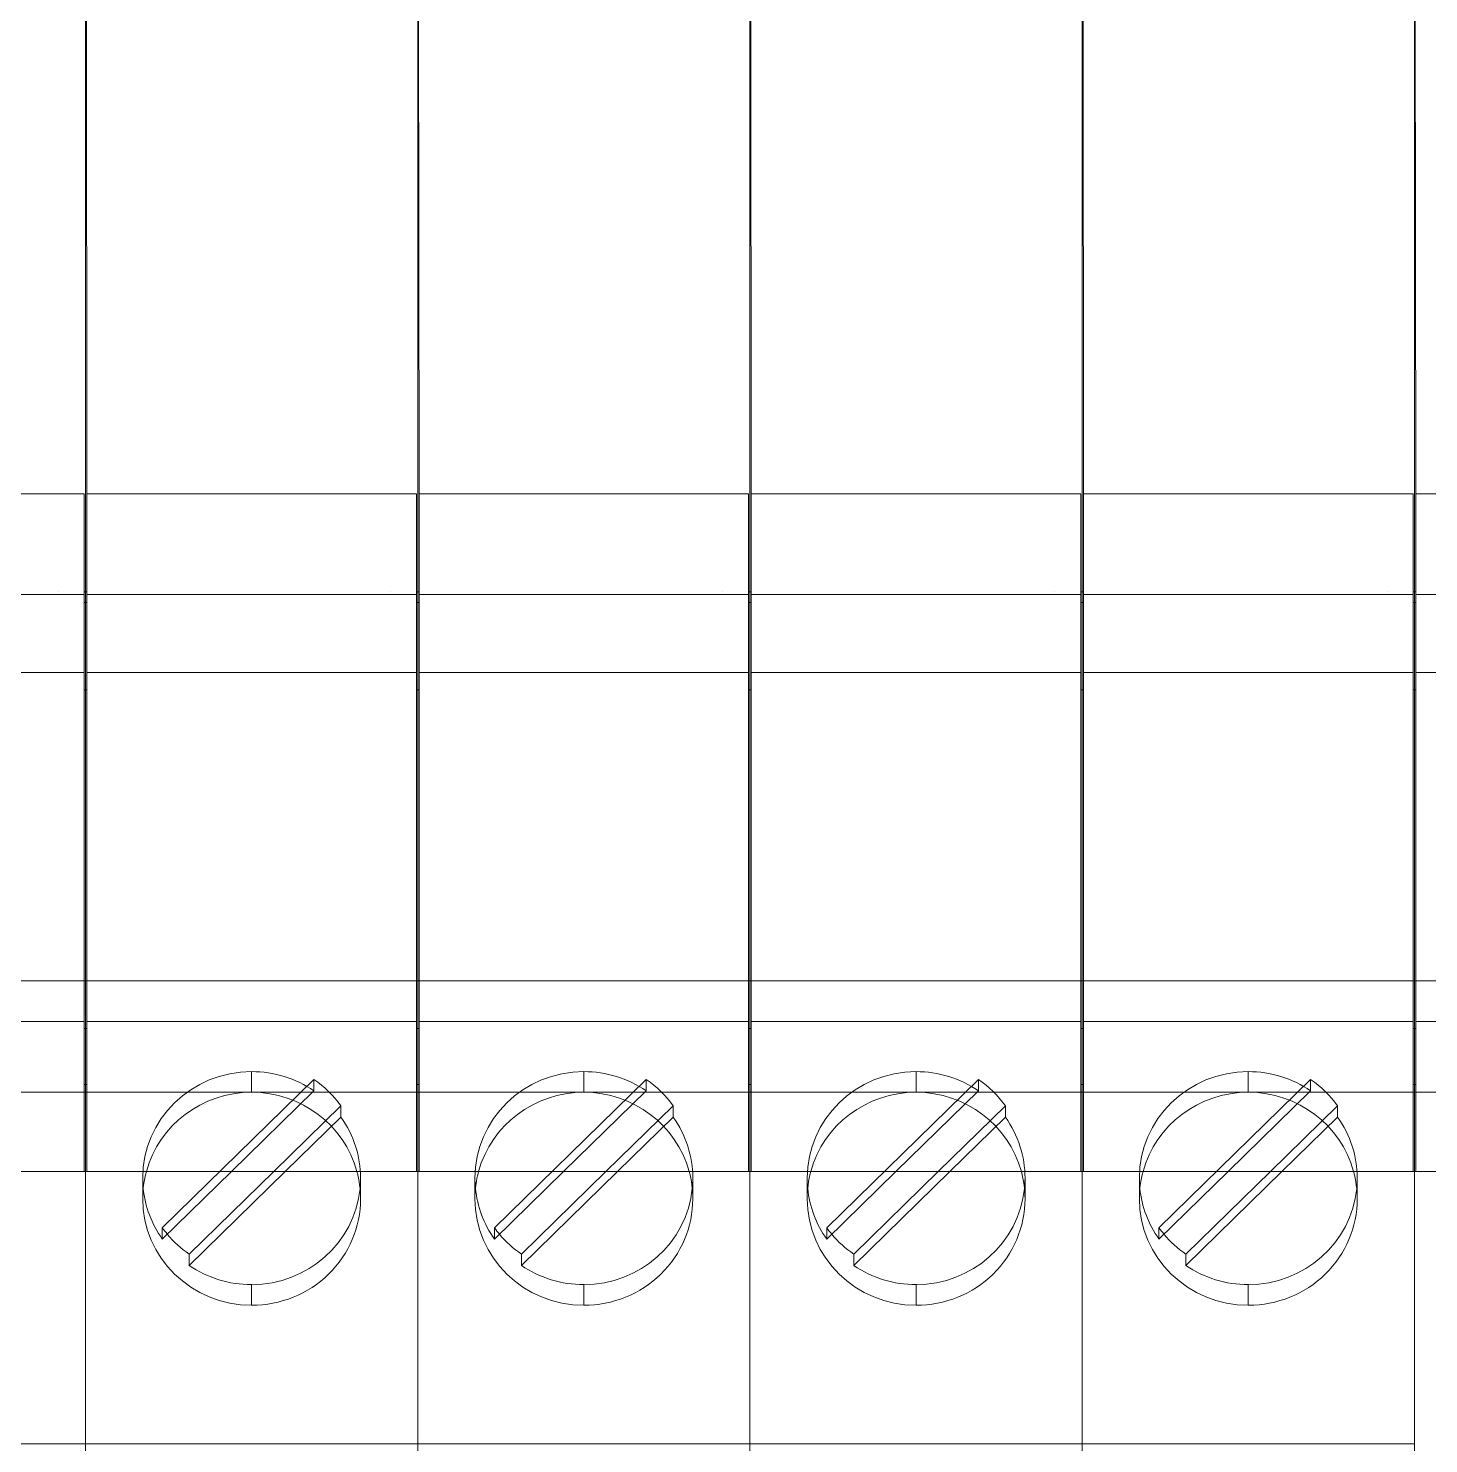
# Model space of a CAD drawing. Header units: millimetres. Extents: x 1359 to 3577, y 1336 to 3557.
# Drawn here: x 1996.11 to 2021.83, y 2530.67 to 2556.67 of the extents above; entities that cross this region are included whole.
import ezdxf

# ---------------------------------------------------------------- set-up
doc = ezdxf.new("R2010")
doc.units = ezdxf.units.MM
doc.layers.add('000-PI-Oprema', color=30, linetype='Continuous', lineweight=5)

msp = doc.modelspace()

# ---------------------------------------------------------------- linework, layer by layer
at = {"layer": '000-PI-Oprema', "color": 0, "linetype": 'ByBlock', "lineweight": 0}
for p, q in [((1997.19, 2548.121), (1997.165, 2574.322)), ((1997.19, 2548.121), (1997.165, 2574.322)), ((2003.29, 2548.121), (2003.265, 2574.322)), ((2003.29, 2548.121), (2003.265, 2574.322)), ((2009.39, 2548.121), (2009.365, 2574.322)), ((2009.39, 2548.121), (2009.365, 2574.322)), ((2015.49, 2548.121), (2015.465, 2574.322)), ((2015.49, 2548.121), (2015.465, 2574.322)), ((2021.59, 2548.121), (2021.565, 2574.322)), ((2021.59, 2548.121), (2021.565, 2574.322)), ((1997.165, 2572.622), (1997.165, 2546.322)), ((1997.165, 2572.622), (1997.165, 2546.322)), ((2003.265, 2572.622), (2003.265, 2546.322)), ((2003.265, 2572.622), (2003.265, 2546.322)), ((2009.365, 2572.622), (2009.365, 2546.322)), ((2009.365, 2572.622), (2009.365, 2546.322)), ((2015.465, 2572.622), (2015.465, 2546.322)), ((2015.465, 2572.622), (2015.465, 2546.322)), ((2021.565, 2572.622), (2021.565, 2546.322)), ((2021.565, 2572.622), (2021.565, 2546.322)), ((1997.14, 2548.121), (1991.09, 2548.121)), ((1997.14, 2547.634), (1997.14, 2548.121)), ((1997.14, 2547.634), (1997.14, 2548.121)), ((1997.19, 2547.634), (1997.19, 2548.121)), ((2003.24, 2548.121), (1997.19, 2548.121)), ((1997.19, 2547.634), (1997.19, 2548.121)), ((2003.24, 2547.634), (2003.24, 2548.121)), ((2003.24, 2547.634), (2003.24, 2548.121)), ((2003.29, 2547.634), (2003.29, 2548.121)), ((2009.34, 2548.121), (2003.29, 2548.121)), ((2003.29, 2547.634), (2003.29, 2548.121)), ((2009.34, 2547.634), (2009.34, 2548.121)), ((2009.34, 2547.634), (2009.34, 2548.121)), ((2009.39, 2547.634), (2009.39, 2548.121)), ((2015.44, 2548.121), (2009.39, 2548.121)), ((2009.39, 2547.634), (2009.39, 2548.121)), ((2015.44, 2547.634), (2015.44, 2548.121)), ((2015.44, 2547.634), (2015.44, 2548.121)), ((2015.49, 2547.634), (2015.49, 2548.121)), ((2021.54, 2548.121), (2015.49, 2548.121)), ((2015.49, 2547.634), (2015.49, 2548.121)), ((2021.54, 2547.634), (2021.54, 2548.121)), ((2021.54, 2547.634), (2021.54, 2548.121)), ((2021.59, 2547.634), (2021.59, 2548.121)), ((2027.64, 2548.121), (2021.59, 2548.121)), ((2021.59, 2547.634), (2021.59, 2548.121)), ((1997.14, 2547.634), (1997.14, 2546.272)), ((1997.14, 2547.634), (1997.14, 2546.272)), ((1997.19, 2547.634), (1997.19, 2546.272)), ((1997.19, 2547.634), (1997.19, 2546.272)), ((2003.24, 2547.634), (2003.24, 2546.272)), ((2003.24, 2547.634), (2003.24, 2546.272)), ((2003.29, 2547.634), (2003.29, 2546.272)), ((2003.29, 2547.634), (2003.29, 2546.272)), ((2009.34, 2547.634), (2009.34, 2546.272)), ((2009.34, 2547.634), (2009.34, 2546.272)), ((2009.39, 2547.634), (2009.39, 2546.272)), ((2009.39, 2547.634), (2009.39, 2546.272)), ((2015.44, 2547.634), (2015.44, 2546.272)), ((2015.44, 2547.634), (2015.44, 2546.272)), ((2015.49, 2547.634), (2015.49, 2546.272)), ((2015.49, 2547.634), (2015.49, 2546.272)), ((2021.54, 2547.634), (2021.54, 2546.272)), ((2021.54, 2547.634), (2021.54, 2546.272)), ((2021.59, 2547.634), (2021.59, 2546.272)), ((2021.59, 2547.634), (2021.59, 2546.272)), ((1997.14, 2546.272), (1991.09, 2546.272)), ((1996.665, 2546.322), (1996.665, 2546.322)), ((1996.665, 2546.322), (1996.665, 2546.322)), ((1997.14, 2546.322), (1997.165, 2546.322)), ((1997.14, 2546.322), (1997.165, 2546.322)), ((1997.14, 2544.566), (1997.14, 2546.272)), ((1997.14, 2546.272), (1997.14, 2546.272)), ((1997.14, 2544.566), (1997.14, 2546.272)), ((1997.14, 2546.272), (1997.14, 2546.272)), ((1997.165, 2546.322), (1997.165, 2546.322)), ((1997.165, 2546.322), (1997.165, 2546.122)), ((1997.165, 2546.322), (1997.165, 2546.322)), ((1997.165, 2546.322), (1997.165, 2546.122)), ((1997.165, 2546.322), (1997.19, 2546.322)), ((1997.165, 2546.322), (1997.165, 2546.122)), ((1997.165, 2546.322), (1997.165, 2546.322)), ((1997.165, 2546.322), (1997.19, 2546.322)), ((1997.165, 2546.322), (1997.165, 2546.122)), ((1997.165, 2546.322), (1997.165, 2546.322)), ((1997.19, 2544.566), (1997.19, 2546.272)), ((2003.24, 2546.272), (1997.19, 2546.272)), ((1997.19, 2546.272), (1997.19, 2546.272)), ((1997.19, 2544.566), (1997.19, 2546.272)), ((1997.19, 2546.272), (1997.19, 2546.272)), ((2002.765, 2546.322), (2002.765, 2546.322)), ((2002.765, 2546.322), (2002.765, 2546.322)), ((2003.24, 2546.322), (2003.265, 2546.322)), ((2003.24, 2546.322), (2003.265, 2546.322)), ((2003.24, 2544.566), (2003.24, 2546.272)), ((2003.24, 2546.272), (2003.24, 2546.272)), ((2003.24, 2544.566), (2003.24, 2546.272)), ((2003.24, 2546.272), (2003.24, 2546.272)), ((2003.265, 2546.322), (2003.265, 2546.322)), ((2003.265, 2546.322), (2003.265, 2546.122)), ((2003.265, 2546.322), (2003.265, 2546.322)), ((2003.265, 2546.322), (2003.265, 2546.122)), ((2003.265, 2546.322), (2003.29, 2546.322)), ((2003.265, 2546.322), (2003.265, 2546.122)), ((2003.265, 2546.322), (2003.265, 2546.322)), ((2003.265, 2546.322), (2003.29, 2546.322)), ((2003.265, 2546.322), (2003.265, 2546.122)), ((2003.265, 2546.322), (2003.265, 2546.322)), ((2003.29, 2544.566), (2003.29, 2546.272)), ((2009.34, 2546.272), (2003.29, 2546.272)), ((2003.29, 2546.272), (2003.29, 2546.272)), ((2003.29, 2544.566), (2003.29, 2546.272)), ((2003.29, 2546.272), (2003.29, 2546.272)), ((2008.865, 2546.322), (2008.865, 2546.322)), ((2008.865, 2546.322), (2008.865, 2546.322)), ((2009.34, 2546.322), (2009.365, 2546.322)), ((2009.34, 2546.322), (2009.365, 2546.322)), ((2009.34, 2544.566), (2009.34, 2546.272)), ((2009.34, 2546.272), (2009.34, 2546.272)), ((2009.34, 2544.566), (2009.34, 2546.272)), ((2009.34, 2546.272), (2009.34, 2546.272)), ((2009.365, 2546.322), (2009.365, 2546.322)), ((2009.365, 2546.322), (2009.365, 2546.122)), ((2009.365, 2546.322), (2009.365, 2546.322)), ((2009.365, 2546.322), (2009.365, 2546.122)), ((2009.365, 2546.322), (2009.39, 2546.322)), ((2009.365, 2546.322), (2009.365, 2546.122)), ((2009.365, 2546.322), (2009.365, 2546.322)), ((2009.365, 2546.322), (2009.39, 2546.322)), ((2009.365, 2546.322), (2009.365, 2546.122)), ((2009.365, 2546.322), (2009.365, 2546.322)), ((2009.39, 2544.566), (2009.39, 2546.272)), ((2015.44, 2546.272), (2009.39, 2546.272)), ((2009.39, 2546.272), (2009.39, 2546.272)), ((2009.39, 2544.566), (2009.39, 2546.272)), ((2009.39, 2546.272), (2009.39, 2546.272)), ((2014.965, 2546.322), (2014.965, 2546.322)), ((2014.965, 2546.322), (2014.965, 2546.322)), ((2015.44, 2546.322), (2015.465, 2546.322)), ((2015.44, 2546.322), (2015.465, 2546.322)), ((2015.44, 2544.566), (2015.44, 2546.272)), ((2015.44, 2546.272), (2015.44, 2546.272)), ((2015.44, 2544.566), (2015.44, 2546.272)), ((2015.44, 2546.272), (2015.44, 2546.272)), ((2015.465, 2546.322), (2015.465, 2546.322)), ((2015.465, 2546.322), (2015.465, 2546.122)), ((2015.465, 2546.322), (2015.465, 2546.322)), ((2015.465, 2546.322), (2015.465, 2546.122)), ((2015.465, 2546.322), (2015.49, 2546.322)), ((2015.465, 2546.322), (2015.465, 2546.122)), ((2015.465, 2546.322), (2015.465, 2546.322)), ((2015.465, 2546.322), (2015.49, 2546.322)), ((2015.465, 2546.322), (2015.465, 2546.122)), ((2015.465, 2546.322), (2015.465, 2546.322)), ((2015.49, 2544.566), (2015.49, 2546.272)), ((2021.54, 2546.272), (2015.49, 2546.272)), ((2015.49, 2546.272), (2015.49, 2546.272)), ((2015.49, 2544.566), (2015.49, 2546.272)), ((2015.49, 2546.272), (2015.49, 2546.272)), ((2021.065, 2546.322), (2021.065, 2546.322)), ((2021.065, 2546.322), (2021.065, 2546.322)), ((2021.54, 2546.322), (2021.565, 2546.322)), ((2021.54, 2546.322), (2021.565, 2546.322)), ((2021.54, 2544.566), (2021.54, 2546.272)), ((2021.54, 2546.272), (2021.54, 2546.272)), ((2021.54, 2544.566), (2021.54, 2546.272)), ((2021.54, 2546.272), (2021.54, 2546.272)), ((2021.565, 2546.322), (2021.565, 2546.322)), ((2021.565, 2546.322), (2021.565, 2546.122)), ((2021.565, 2546.322), (2021.565, 2546.322)), ((2021.565, 2546.322), (2021.565, 2546.122)), ((2021.565, 2546.322), (2021.59, 2546.322)), ((2021.565, 2546.322), (2021.565, 2546.122)), ((2021.565, 2546.322), (2021.565, 2546.322)), ((2021.565, 2546.322), (2021.59, 2546.322)), ((2021.565, 2546.322), (2021.565, 2546.122)), ((2021.565, 2546.322), (2021.565, 2546.322)), ((2021.59, 2544.566), (2021.59, 2546.272)), ((2027.64, 2546.272), (2021.59, 2546.272)), ((2021.59, 2546.272), (2021.59, 2546.272)), ((2021.59, 2544.566), (2021.59, 2546.272)), ((2021.59, 2546.272), (2021.59, 2546.272)), ((1997.14, 2546.122), (1997.165, 2546.122)), ((1997.14, 2546.122), (1997.165, 2546.122)), ((1997.165, 2546.122), (1997.165, 2544.522)), ((1997.165, 2546.122), (1997.165, 2544.522)), ((1997.19, 2546.122), (1997.165, 2546.122)), ((1997.165, 2544.522), (1997.165, 2546.122)), ((1997.19, 2546.122), (1997.165, 2546.122)), ((1997.165, 2544.522), (1997.165, 2546.122)), ((2003.24, 2546.122), (2003.265, 2546.122)), ((2003.24, 2546.122), (2003.265, 2546.122)), ((2003.265, 2546.122), (2003.265, 2544.522)), ((2003.265, 2546.122), (2003.265, 2544.522)), ((2003.29, 2546.122), (2003.265, 2546.122)), ((2003.265, 2544.522), (2003.265, 2546.122)), ((2003.29, 2546.122), (2003.265, 2546.122)), ((2003.265, 2544.522), (2003.265, 2546.122)), ((2009.34, 2546.122), (2009.365, 2546.122)), ((2009.34, 2546.122), (2009.365, 2546.122)), ((2009.365, 2546.122), (2009.365, 2544.522)), ((2009.365, 2546.122), (2009.365, 2544.522)), ((2009.39, 2546.122), (2009.365, 2546.122)), ((2009.365, 2544.522), (2009.365, 2546.122)), ((2009.39, 2546.122), (2009.365, 2546.122)), ((2009.365, 2544.522), (2009.365, 2546.122)), ((2015.44, 2546.122), (2015.465, 2546.122)), ((2015.44, 2546.122), (2015.465, 2546.122)), ((2015.465, 2546.122), (2015.465, 2544.522)), ((2015.465, 2546.122), (2015.465, 2544.522)), ((2015.49, 2546.122), (2015.465, 2546.122)), ((2015.465, 2544.522), (2015.465, 2546.122)), ((2015.49, 2546.122), (2015.465, 2546.122)), ((2015.465, 2544.522), (2015.465, 2546.122)), ((2021.54, 2546.122), (2021.565, 2546.122)), ((2021.54, 2546.122), (2021.565, 2546.122)), ((2021.565, 2546.122), (2021.565, 2544.522)), ((2021.565, 2546.122), (2021.565, 2544.522)), ((2021.59, 2546.122), (2021.565, 2546.122)), ((2021.565, 2544.522), (2021.565, 2546.122)), ((2021.59, 2546.122), (2021.565, 2546.122)), ((2021.565, 2544.522), (2021.565, 2546.122)), ((1991.09, 2544.838), (1997.14, 2544.838)), ((1997.19, 2544.838), (2003.24, 2544.838)), ((2003.29, 2544.838), (2009.34, 2544.838)), ((2009.39, 2544.838), (2015.44, 2544.838)), ((2015.49, 2544.838), (2021.54, 2544.838)), ((2021.59, 2544.838), (2027.64, 2544.838)), ((1997.14, 2544.099), (1997.14, 2544.566)), ((1997.14, 2544.099), (1997.14, 2544.566)), ((1997.165, 2544.522), (1997.14, 2544.522)), ((1997.165, 2544.522), (1997.14, 2544.522)), ((1997.165, 2544.522), (1997.165, 2538.299)), ((1997.165, 2544.522), (1997.165, 2538.299)), ((1997.165, 2544.522), (1997.19, 2544.522)), ((1997.165, 2538.299), (1997.165, 2544.522)), ((1997.165, 2544.522), (1997.19, 2544.522)), ((1997.165, 2538.299), (1997.165, 2544.522)), ((1997.19, 2544.099), (1997.19, 2544.566)), ((1997.19, 2544.099), (1997.19, 2544.566)), ((2003.24, 2544.099), (2003.24, 2544.566)), ((2003.24, 2544.099), (2003.24, 2544.566)), ((2003.265, 2544.522), (2003.24, 2544.522)), ((2003.265, 2544.522), (2003.24, 2544.522)), ((2003.265, 2544.522), (2003.265, 2538.299)), ((2003.265, 2544.522), (2003.265, 2538.299)), ((2003.265, 2544.522), (2003.29, 2544.522)), ((2003.265, 2538.299), (2003.265, 2544.522)), ((2003.265, 2544.522), (2003.29, 2544.522)), ((2003.265, 2538.299), (2003.265, 2544.522)), ((2003.29, 2544.099), (2003.29, 2544.566)), ((2003.29, 2544.099), (2003.29, 2544.566)), ((2009.34, 2544.099), (2009.34, 2544.566)), ((2009.34, 2544.099), (2009.34, 2544.566)), ((2009.365, 2544.522), (2009.34, 2544.522)), ((2009.365, 2544.522), (2009.34, 2544.522)), ((2009.365, 2544.522), (2009.365, 2538.299)), ((2009.365, 2544.522), (2009.365, 2538.299)), ((2009.365, 2544.522), (2009.39, 2544.522)), ((2009.365, 2538.299), (2009.365, 2544.522)), ((2009.365, 2544.522), (2009.39, 2544.522)), ((2009.365, 2538.299), (2009.365, 2544.522)), ((2009.39, 2544.099), (2009.39, 2544.566)), ((2009.39, 2544.099), (2009.39, 2544.566)), ((2015.44, 2544.099), (2015.44, 2544.566)), ((2015.44, 2544.099), (2015.44, 2544.566)), ((2015.465, 2544.522), (2015.44, 2544.522)), ((2015.465, 2544.522), (2015.44, 2544.522)), ((2015.465, 2544.522), (2015.465, 2538.299)), ((2015.465, 2544.522), (2015.465, 2538.299)), ((2015.465, 2544.522), (2015.49, 2544.522)), ((2015.465, 2538.299), (2015.465, 2544.522)), ((2015.465, 2544.522), (2015.49, 2544.522)), ((2015.465, 2538.299), (2015.465, 2544.522)), ((2015.49, 2544.099), (2015.49, 2544.566)), ((2015.49, 2544.099), (2015.49, 2544.566)), ((2021.54, 2544.099), (2021.54, 2544.566)), ((2021.54, 2544.099), (2021.54, 2544.566)), ((2021.565, 2544.522), (2021.54, 2544.522)), ((2021.565, 2544.522), (2021.54, 2544.522)), ((2021.565, 2544.522), (2021.565, 2538.299)), ((2021.565, 2544.522), (2021.565, 2538.299)), ((2021.565, 2544.522), (2021.59, 2544.522)), ((2021.565, 2538.299), (2021.565, 2544.522)), ((2021.565, 2544.522), (2021.59, 2544.522)), ((2021.565, 2538.299), (2021.565, 2544.522)), ((2021.59, 2544.099), (2021.59, 2544.566)), ((2021.59, 2544.099), (2021.59, 2544.566)), ((1997.14, 2538.945), (1997.14, 2544.099)), ((1997.14, 2538.945), (1997.14, 2544.099)), ((1997.19, 2538.945), (1997.19, 2544.099)), ((1997.19, 2538.945), (1997.19, 2544.099)), ((2003.24, 2538.945), (2003.24, 2544.099)), ((2003.24, 2538.945), (2003.24, 2544.099)), ((2003.29, 2538.945), (2003.29, 2544.099)), ((2003.29, 2538.945), (2003.29, 2544.099)), ((2009.34, 2538.945), (2009.34, 2544.099)), ((2009.34, 2538.945), (2009.34, 2544.099)), ((2009.39, 2538.945), (2009.39, 2544.099)), ((2009.39, 2538.945), (2009.39, 2544.099)), ((2015.44, 2538.945), (2015.44, 2544.099)), ((2015.44, 2538.945), (2015.44, 2544.099)), ((2015.49, 2538.945), (2015.49, 2544.099)), ((2015.49, 2538.945), (2015.49, 2544.099)), ((2021.54, 2538.945), (2021.54, 2544.099)), ((2021.54, 2538.945), (2021.54, 2544.099)), ((2021.59, 2538.945), (2021.59, 2544.099)), ((2021.59, 2538.945), (2021.59, 2544.099)), ((1997.165, 2538.299), (1997.165, 2542.102)), ((1997.165, 2538.299), (1997.165, 2542.102)), ((2003.265, 2538.299), (2003.265, 2542.102)), ((2003.265, 2538.299), (2003.265, 2542.102)), ((2009.365, 2538.299), (2009.365, 2542.102)), ((2009.365, 2538.299), (2009.365, 2542.102)), ((2015.465, 2538.299), (2015.465, 2542.102)), ((2015.465, 2538.299), (2015.465, 2542.102)), ((2021.565, 2538.299), (2021.565, 2542.102)), ((2021.565, 2538.299), (2021.565, 2542.102)), ((1997.165, 2541.172), (1997.165, 2541.172)), ((1997.165, 2541.172), (1997.165, 2541.172)), ((1997.165, 2541.172), (1997.165, 2541.172)), ((1997.165, 2541.172), (1997.165, 2541.172)), ((2003.265, 2541.172), (2003.265, 2541.172)), ((2003.265, 2541.172), (2003.265, 2541.172)), ((2003.265, 2541.172), (2003.265, 2541.172)), ((2003.265, 2541.172), (2003.265, 2541.172)), ((2009.365, 2541.172), (2009.365, 2541.172)), ((2009.365, 2541.172), (2009.365, 2541.172)), ((2009.365, 2541.172), (2009.365, 2541.172)), ((2009.365, 2541.172), (2009.365, 2541.172)), ((2015.465, 2541.172), (2015.465, 2541.172)), ((2015.465, 2541.172), (2015.465, 2541.172)), ((2015.465, 2541.172), (2015.465, 2541.172)), ((2015.465, 2541.172), (2015.465, 2541.172)), ((2021.565, 2541.172), (2021.565, 2541.172)), ((2021.565, 2541.172), (2021.565, 2541.172)), ((2021.565, 2541.172), (2021.565, 2541.172)), ((2021.565, 2541.172), (2021.565, 2541.172)), ((1997.165, 2539.172), (1991.065, 2539.172)), ((1997.165, 2539.172), (1997.165, 2539.172)), ((1997.165, 2539.172), (1997.165, 2539.172)), ((1997.165, 2539.172), (1997.165, 2539.172)), ((2003.265, 2539.172), (1997.165, 2539.172)), ((1997.165, 2539.172), (1997.165, 2539.172)), ((2003.265, 2539.172), (2003.265, 2539.172)), ((2003.265, 2539.172), (2003.265, 2539.172)), ((2003.265, 2539.172), (2003.265, 2539.172)), ((2009.365, 2539.172), (2003.265, 2539.172)), ((2003.265, 2539.172), (2003.265, 2539.172)), ((2009.365, 2539.172), (2009.365, 2539.172)), ((2009.365, 2539.172), (2009.365, 2539.172)), ((2009.365, 2539.172), (2009.365, 2539.172)), ((2015.465, 2539.172), (2009.365, 2539.172)), ((2009.365, 2539.172), (2009.365, 2539.172)), ((2015.465, 2539.172), (2015.465, 2539.172)), ((2015.465, 2539.172), (2015.465, 2539.172)), ((2015.465, 2539.172), (2015.465, 2539.172)), ((2021.565, 2539.172), (2015.465, 2539.172)), ((2015.465, 2539.172), (2015.465, 2539.172)), ((2021.565, 2539.172), (2021.565, 2539.172)), ((2021.565, 2539.172), (2021.565, 2539.172)), ((2021.565, 2539.172), (2021.565, 2539.172)), ((2027.665, 2539.172), (2021.565, 2539.172)), ((2021.565, 2539.172), (2021.565, 2539.172)), ((1997.14, 2537.602), (1997.14, 2538.945)), ((1997.14, 2537.602), (1997.14, 2538.945)), ((1997.19, 2537.602), (1997.19, 2538.945)), ((1997.19, 2537.602), (1997.19, 2538.945)), ((2003.24, 2537.602), (2003.24, 2538.945)), ((2003.24, 2537.602), (2003.24, 2538.945)), ((2003.29, 2537.602), (2003.29, 2538.945)), ((2003.29, 2537.602), (2003.29, 2538.945)), ((2009.34, 2537.602), (2009.34, 2538.945)), ((2009.34, 2537.602), (2009.34, 2538.945)), ((2009.39, 2537.602), (2009.39, 2538.945)), ((2009.39, 2537.602), (2009.39, 2538.945)), ((2015.44, 2537.602), (2015.44, 2538.945)), ((2015.44, 2537.602), (2015.44, 2538.945)), ((2015.49, 2537.602), (2015.49, 2538.945)), ((2015.49, 2537.602), (2015.49, 2538.945)), ((2021.54, 2537.602), (2021.54, 2538.945)), ((2021.54, 2537.602), (2021.54, 2538.945)), ((2021.59, 2537.602), (2021.59, 2538.945)), ((2021.59, 2537.602), (2021.59, 2538.945)), ((1991.09, 2538.428), (1997.14, 2538.428)), ((1997.19, 2538.428), (2003.24, 2538.428)), ((2003.29, 2538.428), (2009.34, 2538.428)), ((2009.39, 2538.428), (2015.44, 2538.428)), ((2015.49, 2538.428), (2021.54, 2538.428)), ((2021.59, 2538.428), (2027.64, 2538.428)), ((1997.165, 2538.299), (1997.14, 2538.299)), ((1997.165, 2538.299), (1997.14, 2538.299)), ((1997.165, 2538.299), (1997.165, 2537.272)), ((1997.165, 2538.299), (1997.165, 2537.272)), ((1997.165, 2538.299), (1997.19, 2538.299)), ((1997.165, 2537.272), (1997.165, 2538.299)), ((1997.165, 2538.299), (1997.19, 2538.299)), ((1997.165, 2537.272), (1997.165, 2538.299)), ((2003.265, 2538.299), (2003.24, 2538.299)), ((2003.265, 2538.299), (2003.24, 2538.299)), ((2003.265, 2538.299), (2003.265, 2537.272)), ((2003.265, 2538.299), (2003.265, 2537.272)), ((2003.265, 2538.299), (2003.29, 2538.299)), ((2003.265, 2537.272), (2003.265, 2538.299)), ((2003.265, 2538.299), (2003.29, 2538.299)), ((2003.265, 2537.272), (2003.265, 2538.299)), ((2009.365, 2538.299), (2009.34, 2538.299)), ((2009.365, 2538.299), (2009.34, 2538.299)), ((2009.365, 2538.299), (2009.365, 2537.272)), ((2009.365, 2538.299), (2009.365, 2537.272)), ((2009.365, 2538.299), (2009.39, 2538.299)), ((2009.365, 2537.272), (2009.365, 2538.299)), ((2009.365, 2538.299), (2009.39, 2538.299)), ((2009.365, 2537.272), (2009.365, 2538.299)), ((2015.465, 2538.299), (2015.44, 2538.299)), ((2015.465, 2538.299), (2015.44, 2538.299)), ((2015.465, 2538.299), (2015.465, 2537.272)), ((2015.465, 2538.299), (2015.465, 2537.272)), ((2015.465, 2538.299), (2015.49, 2538.299)), ((2015.465, 2537.272), (2015.465, 2538.299)), ((2015.465, 2538.299), (2015.49, 2538.299)), ((2015.465, 2537.272), (2015.465, 2538.299)), ((2021.565, 2538.299), (2021.54, 2538.299)), ((2021.565, 2538.299), (2021.54, 2538.299)), ((2021.565, 2538.299), (2021.565, 2537.272)), ((2021.565, 2538.299), (2021.565, 2537.272)), ((2021.565, 2538.299), (2021.59, 2538.299)), ((2021.565, 2537.272), (2021.565, 2538.299)), ((2021.565, 2538.299), (2021.59, 2538.299)), ((2021.565, 2537.272), (2021.565, 2538.299)), ((1997.14, 2535.672), (1997.14, 2537.602)), ((1997.14, 2535.672), (1997.14, 2537.602)), ((1997.19, 2535.672), (1997.19, 2537.602)), ((1997.19, 2535.672), (1997.19, 2537.602)), ((2003.24, 2535.672), (2003.24, 2537.602)), ((2003.24, 2535.672), (2003.24, 2537.602)), ((2003.29, 2535.672), (2003.29, 2537.602)), ((2003.29, 2535.672), (2003.29, 2537.602)), ((2009.34, 2535.672), (2009.34, 2537.602)), ((2009.34, 2535.672), (2009.34, 2537.602)), ((2009.39, 2535.672), (2009.39, 2537.602)), ((2009.39, 2535.672), (2009.39, 2537.602)), ((2015.44, 2535.672), (2015.44, 2537.602)), ((2015.44, 2535.672), (2015.44, 2537.602)), ((2015.49, 2535.672), (2015.49, 2537.602)), ((2015.49, 2535.672), (2015.49, 2537.602)), ((2021.54, 2535.672), (2021.54, 2537.602)), ((2021.54, 2535.672), (2021.54, 2537.602)), ((2021.59, 2535.672), (2021.59, 2537.602)), ((2021.59, 2535.672), (2021.59, 2537.602)), ((1998.575, 2534.639), (2001.359, 2537.362)), ((2000.215, 2537.507), (2000.215, 2537.127)), ((2001.359, 2537.155), (2001.359, 2537.362)), ((2004.675, 2534.639), (2007.459, 2537.362)), ((2006.315, 2537.507), (2006.315, 2537.127)), ((2007.459, 2537.155), (2007.459, 2537.362)), ((2010.775, 2534.639), (2013.559, 2537.362)), ((2012.415, 2537.507), (2012.415, 2537.127)), ((2013.559, 2537.155), (2013.559, 2537.362)), ((2016.875, 2534.639), (2019.659, 2537.362)), ((2018.515, 2537.507), (2018.515, 2537.127)), ((2019.659, 2537.155), (2019.659, 2537.362)), ((1994.115, 2537.127), (1997.165, 2537.127)), ((1997.165, 2537.272), (1997.14, 2537.272)), ((1997.165, 2537.272), (1997.14, 2537.272)), ((1997.165, 2535.672), (1997.165, 2537.272)), ((1997.165, 2535.672), (1997.165, 2537.272)), ((1997.165, 2537.272), (1997.19, 2537.272)), ((1997.165, 2535.672), (1997.165, 2537.272)), ((1997.165, 2537.272), (1997.19, 2537.272)), ((1997.165, 2535.672), (1997.165, 2537.272)), ((1997.165, 2535.672), (1997.165, 2537.127)), ((1997.165, 2535.672), (1997.165, 2537.127)), ((1997.165, 2537.127), (2000.215, 2537.127)), ((2001.359, 2537.155), (1999.843, 2535.672)), ((2000.215, 2537.127), (2003.265, 2537.127)), ((2003.265, 2537.272), (2003.24, 2537.272)), ((2003.265, 2537.272), (2003.24, 2537.272)), ((2003.265, 2535.672), (2003.265, 2537.272)), ((2003.265, 2535.672), (2003.265, 2537.272)), ((2003.265, 2537.272), (2003.29, 2537.272)), ((2003.265, 2535.672), (2003.265, 2537.272)), ((2003.265, 2537.272), (2003.29, 2537.272)), ((2003.265, 2535.672), (2003.265, 2537.272)), ((2003.265, 2535.672), (2003.265, 2537.127)), ((2003.265, 2535.672), (2003.265, 2537.127)), ((2003.265, 2537.127), (2006.315, 2537.127)), ((2007.459, 2537.155), (2005.943, 2535.672)), ((2006.315, 2537.127), (2009.365, 2537.127)), ((2009.365, 2537.272), (2009.34, 2537.272)), ((2009.365, 2537.272), (2009.34, 2537.272)), ((2009.365, 2535.672), (2009.365, 2537.272)), ((2009.365, 2535.672), (2009.365, 2537.272)), ((2009.365, 2537.272), (2009.39, 2537.272)), ((2009.365, 2535.672), (2009.365, 2537.272)), ((2009.365, 2537.272), (2009.39, 2537.272)), ((2009.365, 2535.672), (2009.365, 2537.272)), ((2009.365, 2535.672), (2009.365, 2537.127)), ((2009.365, 2535.672), (2009.365, 2537.127)), ((2009.365, 2537.127), (2012.415, 2537.127)), ((2013.559, 2537.155), (2012.043, 2535.672)), ((2012.415, 2537.127), (2015.465, 2537.127)), ((2015.465, 2537.272), (2015.44, 2537.272)), ((2015.465, 2537.272), (2015.44, 2537.272)), ((2015.465, 2535.672), (2015.465, 2537.272)), ((2015.465, 2535.672), (2015.465, 2537.272)), ((2015.465, 2537.272), (2015.49, 2537.272)), ((2015.465, 2535.672), (2015.465, 2537.272)), ((2015.465, 2537.272), (2015.49, 2537.272)), ((2015.465, 2535.672), (2015.465, 2537.272)), ((2015.465, 2535.672), (2015.465, 2537.127)), ((2015.465, 2535.672), (2015.465, 2537.127)), ((2015.465, 2537.127), (2018.515, 2537.127)), ((2019.659, 2537.155), (2018.143, 2535.672)), ((2018.515, 2537.127), (2021.565, 2537.127)), ((2021.565, 2537.272), (2021.54, 2537.272)), ((2021.565, 2537.272), (2021.54, 2537.272)), ((2021.565, 2535.672), (2021.565, 2537.272)), ((2021.565, 2535.672), (2021.565, 2537.272)), ((2021.565, 2537.272), (2021.59, 2537.272)), ((2021.565, 2535.672), (2021.565, 2537.272)), ((2021.565, 2537.272), (2021.59, 2537.272)), ((2021.565, 2535.672), (2021.565, 2537.272)), ((2021.565, 2535.672), (2021.565, 2537.127)), ((2021.565, 2535.672), (2021.565, 2537.127)), ((2021.565, 2537.127), (2024.615, 2537.127)), ((2001.854, 2536.878), (2000.621, 2535.672)), ((2001.854, 2536.67), (2001.854, 2536.878)), ((2007.954, 2536.878), (2006.721, 2535.672)), ((2007.954, 2536.67), (2007.954, 2536.878)), ((2014.054, 2536.878), (2012.821, 2535.672)), ((2014.054, 2536.67), (2014.054, 2536.878)), ((2020.154, 2536.878), (2018.921, 2535.672)), ((2020.154, 2536.67), (2020.154, 2536.878)), ((2000.833, 2535.672), (2001.854, 2536.67)), ((2006.933, 2535.672), (2007.954, 2536.67)), ((2013.033, 2535.672), (2014.054, 2536.67)), ((2019.133, 2535.672), (2020.154, 2536.67)), ((1991.09, 2535.672), (1997.14, 2535.672)), ((1997.14, 2535.772), (1997.14, 2535.772)), ((1997.14, 2535.772), (1997.14, 2535.772)), ((1997.14, 2535.672), (1997.165, 2535.672)), ((1997.14, 2535.672), (1997.14, 2535.672)), ((1997.14, 2535.672), (1997.165, 2535.672)), ((1997.14, 2535.672), (1997.14, 2535.672)), ((1997.165, 2535.672), (1997.165, 2535.672)), ((1997.165, 2530.672), (1997.165, 2535.672)), ((1997.165, 2535.672), (1997.165, 2535.672)), ((1997.165, 2530.672), (1997.165, 2535.672)), ((1997.165, 2535.672), (1997.19, 2535.672)), ((1997.165, 2535.672), (1997.165, 2535.672)), ((1997.165, 2530.672), (1997.165, 2535.672)), ((1997.165, 2535.672), (1997.19, 2535.672)), ((1997.165, 2535.672), (1997.165, 2535.672)), ((1997.165, 2530.672), (1997.165, 2535.672)), ((1997.19, 2535.772), (1997.19, 2535.772)), ((1997.19, 2535.772), (1997.19, 2535.772)), ((1997.19, 2535.672), (2003.24, 2535.672)), ((1997.19, 2535.672), (1997.19, 2535.672)), ((1997.19, 2535.672), (1997.19, 2535.672)), ((1998.215, 2535.171), (1998.215, 2535.55)), ((1999.843, 2535.672), (1998.575, 2534.431)), ((1999.07, 2533.946), (2000.833, 2535.672)), ((2000.621, 2535.672), (1999.07, 2534.154)), ((2002.215, 2535.171), (2002.215, 2535.55)), ((2003.24, 2535.772), (2003.24, 2535.772)), ((2003.24, 2535.772), (2003.24, 2535.772)), ((2003.24, 2535.672), (2003.265, 2535.672)), ((2003.24, 2535.672), (2003.24, 2535.672)), ((2003.24, 2535.672), (2003.265, 2535.672)), ((2003.24, 2535.672), (2003.24, 2535.672)), ((2003.265, 2535.672), (2003.265, 2535.672)), ((2003.265, 2530.672), (2003.265, 2535.672)), ((2003.265, 2535.672), (2003.265, 2535.672)), ((2003.265, 2530.672), (2003.265, 2535.672)), ((2003.265, 2535.672), (2003.29, 2535.672)), ((2003.265, 2535.672), (2003.265, 2535.672)), ((2003.265, 2530.672), (2003.265, 2535.672)), ((2003.265, 2535.672), (2003.29, 2535.672)), ((2003.265, 2535.672), (2003.265, 2535.672)), ((2003.265, 2530.672), (2003.265, 2535.672)), ((2003.29, 2535.772), (2003.29, 2535.772)), ((2003.29, 2535.772), (2003.29, 2535.772)), ((2003.29, 2535.672), (2009.34, 2535.672)), ((2003.29, 2535.672), (2003.29, 2535.672)), ((2003.29, 2535.672), (2003.29, 2535.672)), ((2004.315, 2535.171), (2004.315, 2535.55)), ((2005.943, 2535.672), (2004.675, 2534.431)), ((2005.17, 2533.946), (2006.933, 2535.672)), ((2006.721, 2535.672), (2005.17, 2534.154)), ((2008.315, 2535.171), (2008.315, 2535.55)), ((2009.34, 2535.772), (2009.34, 2535.772)), ((2009.34, 2535.772), (2009.34, 2535.772)), ((2009.34, 2535.672), (2009.365, 2535.672)), ((2009.34, 2535.672), (2009.34, 2535.672)), ((2009.34, 2535.672), (2009.365, 2535.672)), ((2009.34, 2535.672), (2009.34, 2535.672)), ((2009.365, 2535.672), (2009.365, 2535.672)), ((2009.365, 2530.672), (2009.365, 2535.672)), ((2009.365, 2535.672), (2009.365, 2535.672)), ((2009.365, 2530.672), (2009.365, 2535.672)), ((2009.365, 2535.672), (2009.39, 2535.672)), ((2009.365, 2535.672), (2009.365, 2535.672)), ((2009.365, 2530.672), (2009.365, 2535.672)), ((2009.365, 2535.672), (2009.39, 2535.672)), ((2009.365, 2535.672), (2009.365, 2535.672)), ((2009.365, 2530.672), (2009.365, 2535.672)), ((2009.39, 2535.772), (2009.39, 2535.772)), ((2009.39, 2535.772), (2009.39, 2535.772)), ((2009.39, 2535.672), (2015.44, 2535.672)), ((2009.39, 2535.672), (2009.39, 2535.672)), ((2009.39, 2535.672), (2009.39, 2535.672)), ((2010.415, 2535.171), (2010.415, 2535.55)), ((2012.043, 2535.672), (2010.775, 2534.431)), ((2011.27, 2533.946), (2013.033, 2535.672)), ((2012.821, 2535.672), (2011.27, 2534.154)), ((2014.415, 2535.171), (2014.415, 2535.55)), ((2015.44, 2535.772), (2015.44, 2535.772)), ((2015.44, 2535.772), (2015.44, 2535.772)), ((2015.44, 2535.672), (2015.465, 2535.672)), ((2015.44, 2535.672), (2015.44, 2535.672)), ((2015.44, 2535.672), (2015.465, 2535.672)), ((2015.44, 2535.672), (2015.44, 2535.672)), ((2015.465, 2535.672), (2015.465, 2535.672)), ((2015.465, 2530.672), (2015.465, 2535.672)), ((2015.465, 2535.672), (2015.465, 2535.672)), ((2015.465, 2530.672), (2015.465, 2535.672)), ((2015.465, 2535.672), (2015.49, 2535.672)), ((2015.465, 2535.672), (2015.465, 2535.672)), ((2015.465, 2530.672), (2015.465, 2535.672)), ((2015.465, 2535.672), (2015.49, 2535.672)), ((2015.465, 2535.672), (2015.465, 2535.672)), ((2015.465, 2530.672), (2015.465, 2535.672)), ((2015.49, 2535.772), (2015.49, 2535.772)), ((2015.49, 2535.772), (2015.49, 2535.772)), ((2015.49, 2535.672), (2021.54, 2535.672)), ((2015.49, 2535.672), (2015.49, 2535.672)), ((2015.49, 2535.672), (2015.49, 2535.672)), ((2016.515, 2535.171), (2016.515, 2535.55)), ((2018.143, 2535.672), (2016.875, 2534.431)), ((2017.37, 2533.946), (2019.133, 2535.672)), ((2018.921, 2535.672), (2017.37, 2534.154)), ((2020.515, 2535.171), (2020.515, 2535.55)), ((2021.54, 2535.772), (2021.54, 2535.772)), ((2021.54, 2535.772), (2021.54, 2535.772)), ((2021.54, 2535.672), (2021.565, 2535.672)), ((2021.54, 2535.672), (2021.54, 2535.672)), ((2021.54, 2535.672), (2021.565, 2535.672)), ((2021.54, 2535.672), (2021.54, 2535.672)), ((2021.565, 2535.672), (2021.565, 2535.672)), ((2021.565, 2530.672), (2021.565, 2535.672)), ((2021.565, 2535.672), (2021.565, 2535.672)), ((2021.565, 2530.672), (2021.565, 2535.672)), ((2021.565, 2535.672), (2021.59, 2535.672)), ((2021.565, 2535.672), (2021.565, 2535.672)), ((2021.565, 2530.672), (2021.565, 2535.672)), ((2021.565, 2535.672), (2021.59, 2535.672)), ((2021.565, 2535.672), (2021.565, 2535.672)), ((2021.565, 2530.672), (2021.565, 2535.672)), ((2021.59, 2535.772), (2021.59, 2535.772)), ((2021.59, 2535.772), (2021.59, 2535.772)), ((2021.59, 2535.672), (2027.64, 2535.672)), ((2021.59, 2535.672), (2021.59, 2535.672)), ((2021.59, 2535.672), (2021.59, 2535.672)), ((1997.165, 2530.672), (1997.165, 2535.105)), ((1997.165, 2530.672), (1997.165, 2535.105)), ((2003.265, 2530.672), (2003.265, 2535.105)), ((2003.265, 2530.672), (2003.265, 2535.105)), ((2009.365, 2530.672), (2009.365, 2535.105)), ((2009.365, 2530.672), (2009.365, 2535.105)), ((2015.465, 2530.672), (2015.465, 2535.105)), ((2015.465, 2530.672), (2015.465, 2535.105)), ((2021.565, 2530.672), (2021.565, 2535.105)), ((2021.565, 2530.672), (2021.565, 2535.105)), ((1998.575, 2534.431), (1998.575, 2534.639)), ((2004.675, 2534.431), (2004.675, 2534.639)), ((2010.775, 2534.431), (2010.775, 2534.639)), ((2016.875, 2534.431), (2016.875, 2534.639)), ((1999.07, 2533.946), (1999.07, 2534.154)), ((2005.17, 2533.946), (2005.17, 2534.154)), ((2011.27, 2533.946), (2011.27, 2534.154)), ((2017.37, 2533.946), (2017.37, 2534.154)), ((2000.215, 2533.594), (2000.215, 2533.215)), ((2006.315, 2533.594), (2006.315, 2533.215)), ((2012.415, 2533.594), (2012.415, 2533.215)), ((2018.515, 2533.594), (2018.515, 2533.215)), ((1997.165, 2530.672), (1997.165, 2532.687)), ((1997.165, 2530.672), (1997.165, 2532.687)), ((2003.265, 2530.672), (2003.265, 2532.687)), ((2003.265, 2530.672), (2003.265, 2532.687)), ((2009.365, 2530.672), (2009.365, 2532.687)), ((2009.365, 2530.672), (2009.365, 2532.687)), ((2015.465, 2530.672), (2015.465, 2532.687)), ((2015.465, 2530.672), (2015.465, 2532.687)), ((2021.565, 2530.672), (2021.565, 2532.687)), ((2021.565, 2530.672), (2021.565, 2532.687)), ((1997.165, 2530.672), (1991.065, 2530.672)), ((1997.165, 2530.672), (1997.165, 2530.672)), ((1997.165, 2530.127), (1997.165, 2530.672)), ((1997.165, 2530.672), (1997.165, 2530.672)), ((1997.165, 2530.127), (1997.165, 2530.672)), ((1997.165, 2530.127), (1997.165, 2530.672)), ((1997.165, 2530.672), (1997.165, 2530.672)), ((2003.265, 2530.672), (1997.165, 2530.672)), ((1997.165, 2530.127), (1997.165, 2530.672)), ((1997.165, 2530.672), (1997.165, 2530.672)), ((2003.265, 2530.672), (2003.265, 2530.672)), ((2003.265, 2530.127), (2003.265, 2530.672)), ((2003.265, 2530.672), (2003.265, 2530.672)), ((2003.265, 2530.127), (2003.265, 2530.672)), ((2003.265, 2530.127), (2003.265, 2530.672)), ((2003.265, 2530.672), (2003.265, 2530.672)), ((2009.365, 2530.672), (2003.265, 2530.672)), ((2003.265, 2530.127), (2003.265, 2530.672)), ((2003.265, 2530.672), (2003.265, 2530.672)), ((2009.365, 2530.672), (2009.365, 2530.672)), ((2009.365, 2530.127), (2009.365, 2530.672)), ((2009.365, 2530.672), (2009.365, 2530.672)), ((2009.365, 2530.127), (2009.365, 2530.672)), ((2009.365, 2530.127), (2009.365, 2530.672)), ((2009.365, 2530.672), (2009.365, 2530.672)), ((2015.465, 2530.672), (2009.365, 2530.672)), ((2009.365, 2530.127), (2009.365, 2530.672)), ((2009.365, 2530.672), (2009.365, 2530.672)), ((2015.465, 2530.672), (2015.465, 2530.672)), ((2015.465, 2530.127), (2015.465, 2530.672)), ((2015.465, 2530.672), (2015.465, 2530.672)), ((2015.465, 2530.127), (2015.465, 2530.672)), ((2015.465, 2530.127), (2015.465, 2530.672)), ((2015.465, 2530.672), (2015.465, 2530.672)), ((2021.565, 2530.672), (2015.465, 2530.672)), ((2015.465, 2530.127), (2015.465, 2530.672)), ((2015.465, 2530.672), (2015.465, 2530.672)), ((2021.565, 2530.672), (2021.565, 2530.672)), ((2021.565, 2530.127), (2021.565, 2530.672)), ((2021.565, 2530.672), (2021.565, 2530.672)), ((2021.565, 2530.127), (2021.565, 2530.672))]:
    msp.add_line(p, q, dxfattribs=at)
for centre, start_param, end_param in [((2000.215, 2535.55), -1.570796, 0), ((2000.215, 2535.55), -2.180289, -1.570796), ((2000.215, 2535.758), -2.5321, -2.180289), ((2006.315, 2535.55), -1.570796, 0), ((2006.315, 2535.55), -2.180289, -1.570796), ((2006.315, 2535.758), -2.5321, -2.180289), ((2012.415, 2535.55), -1.570796, 0), ((2012.415, 2535.55), -2.180289, -1.570796), ((2012.415, 2535.758), -2.5321, -2.180289), ((2018.515, 2535.55), -1.570796, 0), ((2018.515, 2535.55), -2.180289, -1.570796), ((2018.515, 2535.758), -2.5321, -2.180289), ((2000.215, 2535.171), -1.570796, -0.258728), ((2000.215, 2535.171), -2.882864, -1.570796), ((2006.315, 2535.171), -1.570796, -0.258728), ((2006.315, 2535.171), -2.882864, -1.570796), ((2012.415, 2535.171), -1.570796, -0.258728), ((2012.415, 2535.171), -2.882864, -1.570796), ((2018.515, 2535.171), -1.570796, -0.258728), ((2018.515, 2535.171), -2.882864, -1.570796), ((2000.215, 2535.55), -3.141593, -2.5321), ((2006.315, 2535.55), -3.141593, -2.5321), ((2012.415, 2535.55), -3.141593, -2.5321), ((2018.515, 2535.55), -3.141593, -2.5321), ((2000.215, 2535.171), -0.258728, 0), ((2000.215, 2535.55), 0, 0.097132), ((2000.215, 2535.171), -3.141593, -2.882864), ((2000.215, 2535.55), 3.044461, 3.141593), ((2006.315, 2535.171), -0.258728, 0), ((2006.315, 2535.55), 0, 0.097132), ((2006.315, 2535.171), -3.141593, -2.882864), ((2006.315, 2535.55), 3.044461, 3.141593), ((2012.415, 2535.171), -0.258728, 0), ((2012.415, 2535.55), 0, 0.097132), ((2012.415, 2535.171), -3.141593, -2.882864), ((2012.415, 2535.55), 3.044461, 3.141593), ((2018.515, 2535.171), -0.258728, 0), ((2018.515, 2535.55), 0, 0.097132), ((2018.515, 2535.171), -3.141593, -2.882864), ((2018.515, 2535.55), 3.044461, 3.141593), ((2000.215, 2535.55), 0.097132, 0.609492), ((2000.215, 2535.55), 1.570796, 3.044461), ((2006.315, 2535.55), 0.097132, 0.609492), ((2006.315, 2535.55), 1.570796, 3.044461), ((2012.415, 2535.55), 0.097132, 0.609492), ((2012.415, 2535.55), 1.570796, 3.044461), ((2018.515, 2535.55), 0.097132, 0.609492), ((2018.515, 2535.55), 1.570796, 3.044461), ((2000.215, 2535.171), 0, 1.570796), ((2000.215, 2535.171), 1.570796, 3.141593), ((2006.315, 2535.171), 0, 1.570796), ((2006.315, 2535.171), 1.570796, 3.141593), ((2012.415, 2535.171), 0, 1.570796), ((2012.415, 2535.171), 1.570796, 3.141593), ((2018.515, 2535.171), 0, 1.570796), ((2018.515, 2535.171), 1.570796, 3.141593), ((2000.215, 2535.758), 0.609492, 0.685382), ((2000.215, 2535.758), 0.685382, 0.961304), ((2006.315, 2535.758), 0.609492, 0.685382), ((2006.315, 2535.758), 0.685382, 0.961304), ((2012.415, 2535.758), 0.609492, 0.685382), ((2012.415, 2535.758), 0.685382, 0.961304), ((2018.515, 2535.758), 0.609492, 0.685382), ((2018.515, 2535.758), 0.685382, 0.961304), ((2000.215, 2535.55), 0.961304, 1.570796), ((2006.315, 2535.55), 0.961304, 1.570796), ((2012.415, 2535.55), 0.961304, 1.570796), ((2018.515, 2535.55), 0.961304, 1.570796)]:
    msp.add_ellipse(centre, major_axis=(-2, 0), ratio=0.978148, start_param=start_param, end_param=end_param, dxfattribs=at)

doc.saveas('drawing.dxf')
